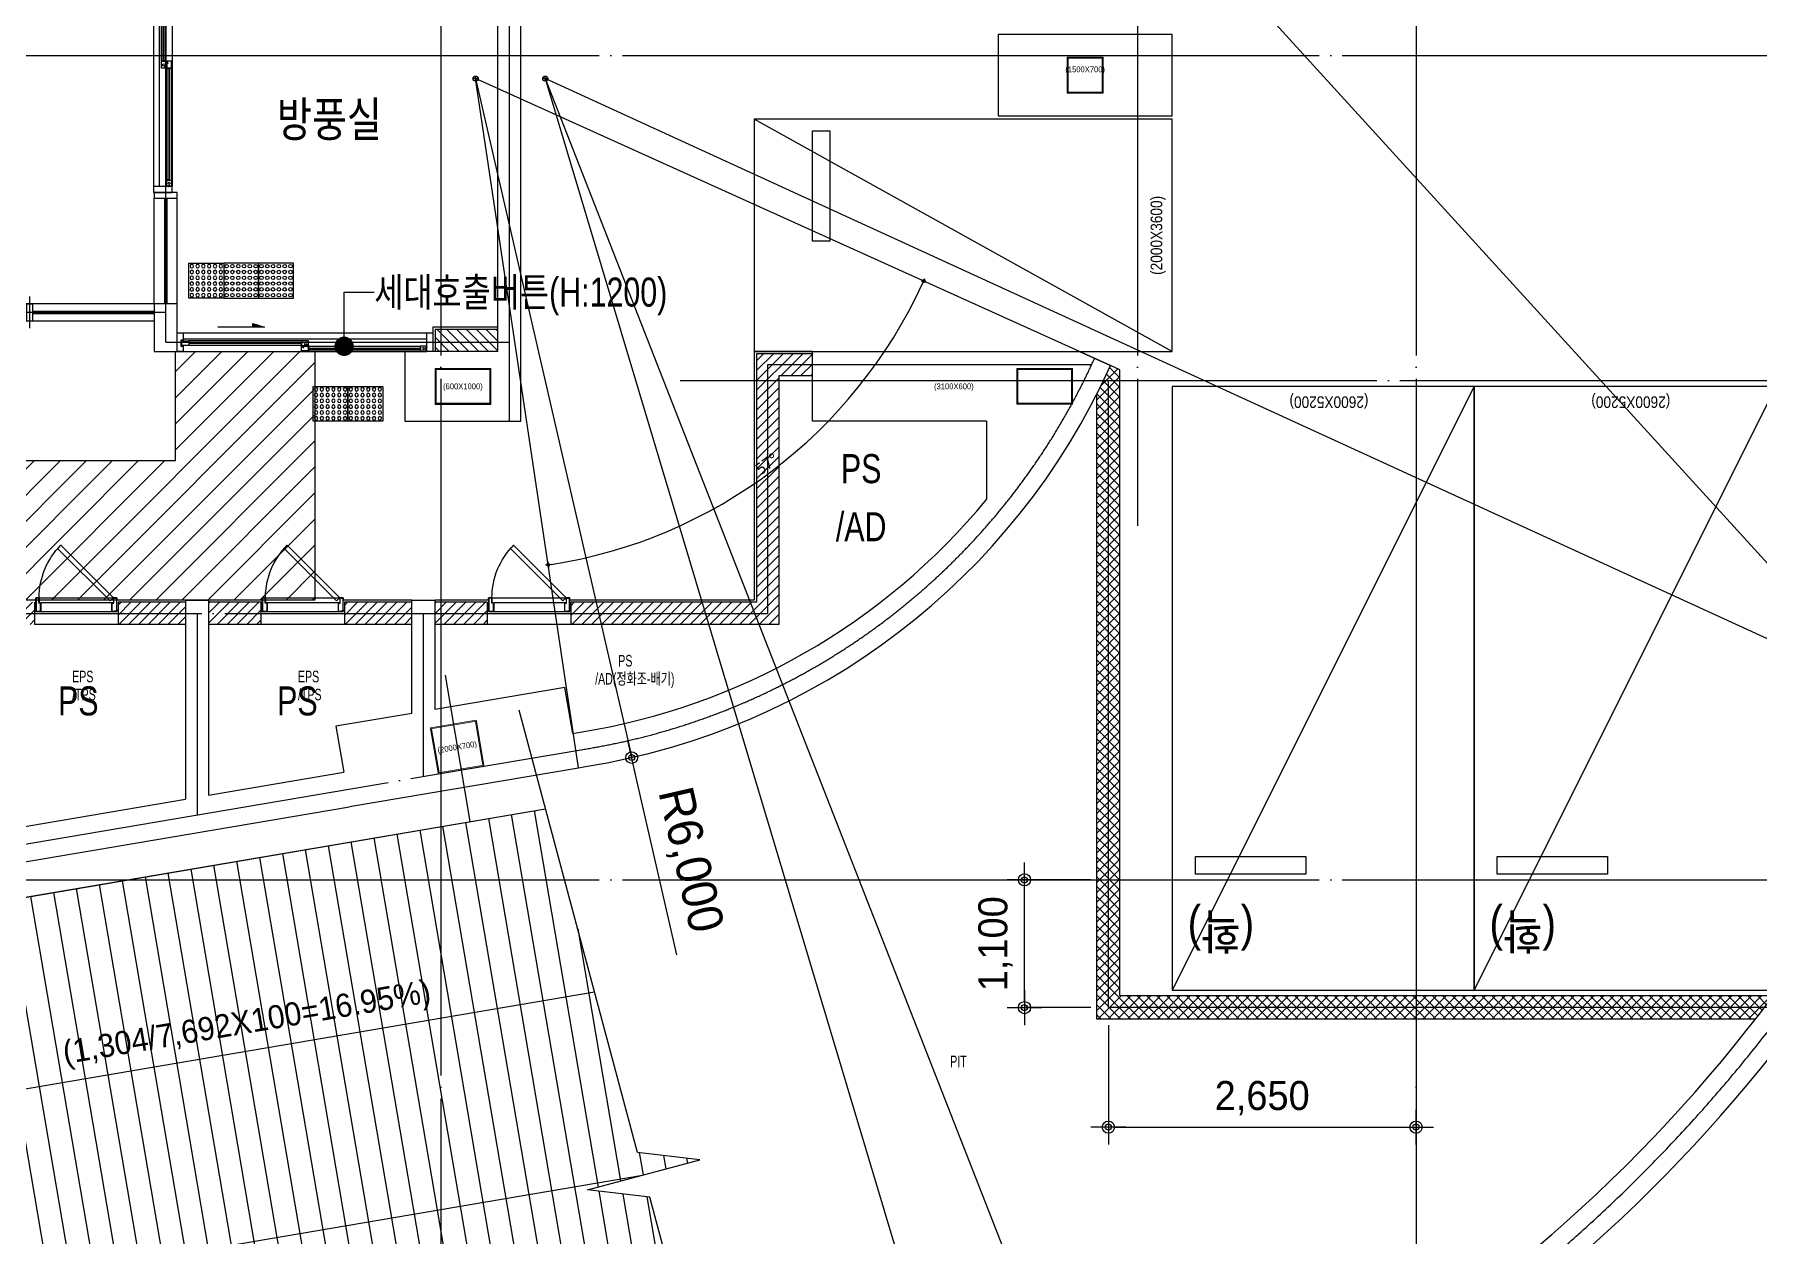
# Model space of a CAD drawing. Header units: millimetres. Extents: x 0 to 1390178, y 0 to 110113.
# Drawn here: x 124172 to 139022, y 21755 to 32097 of the extents above; entities that cross this region are included whole.
import ezdxf
from ezdxf.enums import TextEntityAlignment as Align
from ezdxf.xclip import XClip

# ---------------------------------------------------------------- set-up
doc = ezdxf.new("R2010")
doc.units = ezdxf.units.MM
doc.header["$LTSCALE"] = 100
doc.header["$XCLIPFRAME"] = 0
doc.linetypes.add('X - 평면도$0$CEN', pattern=[62, 60, -1, 0, -1])
doc.layers.get('DEFPOINTS').update_dxf_attribs({"color": 145})
for name, color, linetype in [('AA-XXXX-DIMS', 7, 'Continuous'), ('AA-XXXX-TEXT', 3, 'Continuous'), ('DIM', 7, 'Continuous'), ('SYM', 7, 'Continuous'), ('X - 평면도$0$! □-COL', 2, 'Continuous'), ('X - 평면도$0$A-CEN-1', 1, 'Continuous'), ('X - 평면도$0$A-FIN', 8, 'Continuous'), ('X - 평면도$0$A-SYM', 7, 'Continuous'), ('X - 평면도$0$A-WALB', 3, 'Continuous'), ('X - 평면도$0$AA-DWXM-GLAS', 5, 'Continuous'), ('X - 평면도$0$AA-DWXM-WIND', 4, 'Continuous'), ('X - 평면도$0$AA-EL-PCN4', 4, 'Continuous'), ('X - 평면도$0$AA-WAXM-BLOK', 3, 'Continuous'), ('X - 평면도$0$AA-WAXM-BROK', 3, 'Continuous'), ('X - 평면도$0$AA-WAXM-CONC', 2, 'Continuous'), ('X - 평면도$0$AA-XXXX-CNTL', 1, 'X - 평면도$0$CEN'), ('X - 평면도$0$AA-XXXX-PARK', 8, 'Continuous'), ('X - 평면도$0$AA-XXXX-PATT', 8, 'Continuous'), ('X - 평면도$0$AS-WAXM-CONC', 2, 'Continuous'), ('X - 평면도$0$CEN', 1, 'X - 평면도$0$CEN'), ('X - 평면도$0$DIM', 7, 'Continuous'), ('X - 평면도$0$TEXT', 3, 'Continuous'), ('X - 평면도$0$X-55$0$AA-DWXM-WIND', 4, 'Continuous'), ('X - 평면도$0$램프 패턴', 9, 'Continuous'), ('X - 평면도$0$연석', 4, 'Continuous'), ('X - 평면도$0$점형블럭', 8, 'Continuous')]:
    doc.layers.add(name, color=color, linetype=linetype)
doc.layers.add('X - 평면도$0$A-door', color=4, linetype='Continuous', lineweight=25)
doc.layers.add('X - 평면도$0$DEFPOINT', color=163, linetype='Continuous', plot=False)
doc.styles.add('HAUD01', font='Dotum.ttf')
doc.styles.add('X - 평면도$0$HAUD01', font='Dotum.ttf')
doc.styles.add('X - 평면도$0$STANDARD', font='Dotum.ttf')
doc.styles.add('X - 평면도$0$맑은 고딕', font='malgun.ttf')
doc.dimstyles.new('HAUD-100', dxfattribs={"dimscale": 100, "dimtxt": 3, "dimasz": 1, "dimexe": 0, "dimexo": 3, "dimgap": 1, "dimtad": 1, "dimdec": 0, "dimdsep": 46, "dimlunit": 6, "dimtxsty": 'HAUD01', "dimblk": 'DIMDOT', "dimcen": 2.5, "dimdle": 1.5, "dimclrd": 7, "dimclre": 7, "dimclrt": 3, "dimadec": 0, "dimazin": 0, "dimtfac": 1, "dimtdec": 0, "dimtix": 1, "dimtmove": 2, "dimatfit": 3, "dimfxl": 1, "dimtvp": 1, "dimtolj": 1, "dimtzin": 0, "dimarcsym": 0})
doc.dimstyles.new('HAUD-80', dxfattribs={"dimscale": 100, "dimtxt": 2.5, "dimasz": 0.5, "dimexe": 0, "dimexo": 1.5, "dimgap": 1, "dimtad": 1, "dimdec": 0, "dimdsep": 46, "dimlunit": 6, "dimtxsty": 'HAUD01', "dimblk": 'Z_DOT', "dimcen": 2.5, "dimdle": 1.5, "dimclrd": 7, "dimclre": 7, "dimclrt": 4, "dimadec": 0, "dimazin": 0, "dimtfac": 1, "dimtdec": 0, "dimtix": 1, "dimtmove": 2, "dimatfit": 3, "dimfxl": 1, "dimtvp": 1, "dimtolj": 1, "dimtzin": 0, "dimarcsym": 0})
doc.dimstyles.new('X - 평면도$0$D-50', dxfattribs={"dimscale": 50, "dimtxt": 2, "dimasz": 0.5, "dimexe": 0, "dimexo": 1, "dimgap": 0.5, "dimtad": 1, "dimdec": 0, "dimzin": 0, "dimdsep": 46, "dimlunit": 6, "dimtxsty": 'X - 평면도$0$맑은 고딕', "dimblk": 'X - 평면도$0$Z_DOT', "dimcen": 0, "dimdle": 1.5, "dimclrd": 145, "dimclre": 145, "dimclrt": 145, "dimadec": 0, "dimazin": 0, "dimtfac": 1, "dimtdec": 0, "dimtix": 1, "dimtmove": 2, "dimatfit": 3, "dimldrblk": 'X - 평면도$0$_NONE', "dimfxl": 1, "dimtolj": 1, "dimtzin": 0, "dimlwd": -1, "dimarcsym": 0})
pattern_1 = [(45, (-334639.225, -33202.216), (-42.426407, 42.426407), [])]

# ---------------------------------------------------------------- blocks, each defined once
blk = doc.blocks.new('DIMDOT')
at = {"layer": 'AA-XXXX-DIMS'}
for p, q in [((0, -1.5), (0, 1.5)), ((-1.5, 0), (1.5, 0))]:
    blk.add_line(p, q, dxfattribs=at)
for radius in [0.5, 0.25]:
    blk.add_circle((0, 0), radius, dxfattribs=at)
blk = doc.blocks.new('*D26')
at = {"color": 7, "lineweight": -2, "transparency": 16777216}
for p, q in [((127972, 31717), (129316, 25870)), ((129706, 24172), (129338, 25772))]:
    blk.add_line(p, q, dxfattribs=at)
at = {"layer": 'DEFPOINTS', "color": 0, "transparency": 16777216}
for p in [(127972, 31717), (129316, 25870)]:
    blk.add_point(p, dxfattribs=at)
at = {"color": 7, "lineweight": -2, "transparency": 16777216, "xscale": 100, "yscale": 100, "zscale": 100, "rotation": 102.9401187747303}
blk.add_blockref('DIMDOT', (129316, 25870), dxfattribs=at)
at = {"color": 3, "transparency": 16777216, "insert": (129805, 24986), "char_height": 300, "attachment_point": 5, "rotation": 282.9401, "style": 'HAUD01'}
blk.add_mtext('\\A1;R6,000', dxfattribs=at)
blk = doc.blocks.new('*D27')
at = {"color": 7, "lineweight": -2, "transparency": 16777216}
for p, q in [((128572, 31717), (133386, 19426)), ((134110, 17578), (133422, 19333))]:
    blk.add_line(p, q, dxfattribs=at)
at = {"layer": 'DEFPOINTS', "color": 0, "transparency": 16777216}
for p in [(128572, 31717), (133386, 19426)]:
    blk.add_point(p, dxfattribs=at)
at = {"color": 7, "lineweight": -2, "transparency": 16777216, "xscale": 100, "yscale": 100, "zscale": 100, "rotation": 111.3873247075526}
blk.add_blockref('DIMDOT', (133386, 19426), dxfattribs=at)
at = {"color": 3, "transparency": 16777216, "insert": (134044, 18511), "char_height": 300, "attachment_point": 5, "rotation": 291.3873, "style": 'HAUD01'}
blk.add_mtext('\\A1;R13,200', dxfattribs=at)
blk = doc.blocks.new('X - 평면도$0$A$C149C4BE0')
at = {"layer": 'X - 평면도$0$램프 패턴'}
for p, q in [((14183, 8026), (15809, 1733)), ((14325, 8067), (16099, 1813)), ((14466, 8111), (16387, 1901)), ((14606, 8159), (16672, 1996)), ((13605, 7896), (14695, 1488)), ((13751, 7923), (14930, 1531)), ((13896, 7954), (15225, 1591)), ((14040, 7989), (15518, 1658)), ((12620, 7729), (13709, 1320)), ((12817, 7762), (13906, 1354)), ((13014, 7796), (14103, 1387)), ((13211, 7829), (14300, 1421)), ((13408, 7863), (14497, 1455)), ((11831, 7594), (12920, 1186)), ((12028, 7628), (13117, 1220)), ((12225, 7662), (13314, 1253)), ((12422, 7695), (13512, 1287)), ((10845, 7427), (11934, 1019)), ((11042, 7460), (12131, 1052)), ((11239, 7494), (12329, 1086)), ((11436, 7527), (12526, 1119)), ((11634, 7561), (12723, 1153)), ((10056, 7293), (11145, 885)), ((10253, 7326), (11343, 918)), ((10451, 7360), (11540, 952)), ((10648, 7393), (11737, 985)), ((9268, 7159), (10357, 751)), ((9465, 7192), (10554, 784)), ((9662, 7226), (10751, 818)), ((9859, 7259), (10948, 851)), ((8282, 6991), (9371, 583)), ((8479, 7025), (9568, 617)), ((8676, 7058), (9765, 650)), ((8873, 7092), (9962, 684)), ((9070, 7125), (10160, 717))]:
    blk.add_line(p, q, dxfattribs=at)
blk = doc.blocks.new('X - 평면도$0$A$C1B7F7459')
at = {"layer": 'X - 평면도$0$DEFPOINT'}
blk.add_line((5916, 6589), (13507, 7879), dxfattribs=at)
blk.add_arc((12510, 14100), 12800, 279.2643, 335.6807, dxfattribs=at)
blk.add_blockref('X - 평면도$0$A$C149C4BE0', (0, 0))
blk = doc.blocks.new('X - 평면도$0$A$C6BC81B62')
at = {"layer": 'X - 평면도$0$AA-XXXX-PARK'}
blk.add_line((0, 2600), (5200, 0), dxfattribs=at)
for points in [[(0, 2600), (0, 0), (5200, 0), (5200, 2600)], [(4200, 200), (4050, 200), (4050, 1150), (4200, 1150)]]:
    blk.add_lwpolyline(points, close=True, dxfattribs=at)
at = {"layer": 'X - 평면도$0$DEFPOINT', "style": 'X - 평면도$0$HAUD01', "width": 0.9}
blk.add_text('(2600X5200)', height=100, rotation=270, dxfattribs=at).set_placement((136, 1350), align=Align.MIDDLE_CENTER)
at = {"layer": 'X - 평면도$0$TEXT', "style": 'X - 평면도$0$HAUD01', "width": 0.9}
blk.add_text('(확)', height=300, rotation=270, dxfattribs=at).set_placement((4694, 419), align=Align.MIDDLE_CENTER)
blk = doc.blocks.new('X - 평면도$0$A$C74ea2da9')
at = {"layer": 'X - 평면도$0$AA-XXXX-PARK', "ltscale": 5}
blk.add_line((-2000, 0), (0, 3600), dxfattribs=at)
for points in [[(-2000, 0), (0, 0), (0, 3600), (-2000, 3600)], [(-100, 3100), (-100, 2950), (-1050, 2950), (-1050, 3100)]]:
    blk.add_lwpolyline(points, close=True, dxfattribs=at)
at = {"layer": 'X - 평면도$0$DEFPOINT', "style": 'X - 평면도$0$HAUD01', "width": 0.9}
blk.add_text('(2000X3600)', height=100, dxfattribs=at).set_placement((-1000, 136), align=Align.MIDDLE_CENTER)
blk = doc.blocks.new('X - 평면도$0$A$C3F661512')
at = {"layer": 'X - 평면도$0$DEFPOINT'}
for p, q in [((44, 22), (0, 22)), ((22, 0), (22, 44))]:
    blk.add_line(p, q, dxfattribs=at)
blk.add_circle((22, 22), 22, dxfattribs=at)
blk = doc.blocks.new('X - 평면도$0$Z_DOT')
at = {"layer": 'X - 평면도$0$DIM', "color": 0}
for p, q in [((-1, 0), (1, 0)), ((0, -1), (0, 1))]:
    blk.add_line(p, q, dxfattribs=at)
for radius in [0.5, 0.25]:
    blk.add_circle((0, 0), radius, dxfattribs=at)
blk = doc.blocks.new('*D1026')
at = {"layer": 'DEFPOINTS', "color": 0, "transparency": 16777216}
for p in [(189222, 46473), (189222, 46473), (194690, 44004), (191181, 42720), (190108, 40539)]:
    blk.add_point(p, dxfattribs=at)
at = {"layer": 'X - 평면도$0$DIM', "color": 145, "transparency": 16777216}
blk.add_arc((189222, 46473), 4234, 278.8273, 335.3573, dxfattribs=at)
at = {"layer": 'X - 평면도$0$DIM', "color": 145, "transparency": 16777216, "xscale": 25, "yscale": 25, "zscale": 25}
for p, rotation in [((193081, 44730), 65.52649500008806), ((189847, 42286), 188.6580993512888)]:
    blk.add_blockref('X - 평면도$0$Z_DOT', p, dxfattribs=dict(at, rotation=rotation))
at = {"layer": 'X - 평면도$0$DIM', "color": 145, "transparency": 16777216, "insert": (191730, 43156), "char_height": 100, "attachment_point": 5, "rotation": 37.0923, "style": 'X - 평면도$0$맑은 고딕'}
blk.add_mtext('\\A1;57°', dxfattribs=at)
blk = doc.blocks.new('X - 평면도$0$_NONE')
at = {"color": 0, "linetype": 'ByBlock'}
blk.add_circle((0, 0), 0.25, dxfattribs=at)
blk = doc.blocks.new('X - 평면도$0$ㅁ-310X310X9X9')
at = {"layer": 'X - 평면도$0$! □-COL', "lineweight": 9, "elevation": 0, "flags": 128}
for points in [[(295854, -66584), (296164, -66584), (296164, -66575), (295854, -66575)], [(295854, -66876), (295863, -66876), (295863, -66584), (295854, -66584)], [(296164, -66876), (296155, -66876), (296155, -66584), (296164, -66584)], [(295854, -66876), (296164, -66876), (296164, -66885), (295854, -66885)]]:
    blk.add_lwpolyline(points, close=True, dxfattribs=at)
blk = doc.blocks.new('X - 평면도$0$ㅁ-480X310X9X9')
at = {"layer": 'X - 평면도$0$! □-COL', "lineweight": 9, "elevation": 0, "flags": 128}
for points in [[(295854, -66584), (296164, -66584), (296164, -66575), (295854, -66575)], [(295854, -67046), (295863, -67046), (295863, -66584), (295854, -66584)], [(296164, -67046), (296155, -67046), (296155, -66584), (296164, -66584)], [(295854, -67046), (296164, -67046), (296164, -67055), (295854, -67055)]]:
    blk.add_lwpolyline(points, close=True, dxfattribs=at)
blk = doc.blocks.new('X - 평면도$0$ㅁ-400X400X9X9')
at = {"layer": 'X - 평면도$0$! □-COL', "lineweight": 9, "flags": 128}
for points in [[(143814, 359875), (144214, 359875), (144214, 359884), (143814, 359884)], [(143814, 359493), (143823, 359493), (143823, 359875), (143814, 359875)], [(144214, 359493), (144205, 359493), (144205, 359875), (144214, 359875)], [(143814, 359493), (144214, 359493), (144214, 359484), (143814, 359484)]]:
    blk.add_lwpolyline(points, close=True, dxfattribs=at)
blk = doc.blocks.new('X - 평면도$0$A$C69CA1AF6')
blk.add_blockref('X - 평면도$0$ㅁ-310X310X9X9', (-310176, 80031, 0))
for name, p, rotation in [('X - 평면도$0$ㅁ-480X310X9X9', (-86342, -285388, 0), 90), ('X - 평면도$0$ㅁ-480X310X9X9', (-81332, -285388, 0), 90), ('X - 평면도$0$ㅁ-400X400X9X9', (-101704, -371124), 9.582629357068267)]:
    blk.add_blockref(name, p, dxfattribs=dict(rotation=rotation))
blk = doc.blocks.new('X - 평면도$0$A$C4D1409A3')
at = {"layer": 'X - 평면도$0$점형블럭', "color": 9}
blk.add_lwpolyline([(0, 0), (300, 0), (300, 300), (0, 300)], close=True, dxfattribs=at)
at = {"layer": 'X - 평면도$0$점형블럭', "color": 252}
for centre in [(25, 275), (25, 225), (25, 175), (75, 275), (75, 225), (75, 175), (125, 275), (125, 225), (125, 175), (175, 275), (175, 225), (175, 175), (225, 275), (225, 225), (225, 175), (275, 275), (275, 225), (275, 175), (25, 125), (25, 75), (25, 25), (75, 125), (75, 75), (75, 25), (125, 125), (125, 75), (125, 25), (175, 125), (175, 75), (175, 25), (225, 125), (225, 75), (225, 25), (275, 125), (275, 75), (275, 25)]:
    blk.add_circle(centre, 15, dxfattribs=at)
blk = doc.blocks.new('X - 평면도$0$A$C1a516bcb')
blk.add_hatch(color=256).paths.add_polyline_path([(-210, -750), (-210, -650), (-240, -650)])
at = {"ltscale": 2}
for p, q in [((-210, -750), (-210, -350)), ((-210, -650), (-240, -650)), ((-240, -650), (-210, -750)), ((-210, -750), (-210, -650))]:
    blk.add_line(p, q, dxfattribs=at)
at = {"layer": 'X - 평면도$0$AA-DWXM-GLAS', "color": 5}
for p, q in [((-76, -1070), (-76, -100)), ((-68, -1070), (-68, -100)), ((-29, -1130), (-29, -2095)), ((-21, -1130), (-21, -2095))]:
    blk.add_line(p, q, dxfattribs=at)
at = {"layer": 'X - 평면도$0$AA-DWXM-WIND', "color": 8}
for p, q in [((-160, -50), (-160, -2150)), ((-110, -50), (-110, -2150)), ((-92, -1070), (-92, -99)), ((-52, -1070), (-52, -99)), ((0, -50), (0, -2150)), ((-91, -1070), (-92, -1070)), ((-63, -1116), (-64, -1118)), ((-63, -1119), (-64, -1118)), ((-62, -1116), (-63, -1116)), ((-62, -1119), (-63, -1119)), ((-62, -1116), (-62, -1116)), ((-50, -1116), (-62, -1116)), ((-62, -1120), (-62, -1119)), ((-50, -1120), (-62, -1120)), ((-53, -1070), (-52, -1070)), ((-53, -1116), (-50, -1113)), ((-53, -1120), (-53, -1128)), ((-53, -1120), (-50, -1122)), ((-52, -1106), (-50, -1106)), ((-52, -1129), (-52, -1132)), ((-40, -1132), (-52, -1132)), ((-36, -1086), (-50, -1086)), ((-50, -1106), (-50, -1130)), ((-50, -1113), (-50, -1113)), ((-50, -1122), (-50, -1122)), ((-44, -1130), (-50, -1130)), ((-49, -1114), (-49, -1121)), ((-35, -1081), (-45, -1081)), ((-35, -1090), (-45, -1090)), ((-45, -1130), (-45, -2096)), ((-42, -1130), (-45, -1130)), ((-6, -1130), (-44, -1130)), ((-42, -1123), (-40, -1123)), ((-42, -1123), (-42, -1130)), ((-40, -1123), (-40, -1132)), ((-36, -1083), (-36, -1089)), ((-35, -1081), (-35, -1090)), ((-6, -1130), (-5, -1130)), ((-5, -1130), (-5, -2096)), ((-29, -2145), (-29, -2137)), ((-22, -2136), (-28, -2136)), ((-21, -2145), (-21, -2137)), ((-6, -2095), (-5, -2095))]:
    blk.add_line(p, q, dxfattribs=at)
at = {"layer": 'X - 평면도$0$AA-DWXM-WIND'}
for points in [[(-97, -50), (-97, -30), (-47, -30), (-47, -50), (0, -50), (0, 0), (-160, 0), (-160, -50)], [(0, -2150), (0, -2150), (0, -2150), (0, -2150), (-160, -2150), (-160, -2200), (0, -2200), (0, -2150)]]:
    blk.add_lwpolyline(points, close=True, dxfattribs=at)
for points in [[(-53, -100, 0.414214), (-52, -99), (-52, -41, 0.414214), (-53, -40), (-91, -40, 0.414221), (-92, -41), (-92, -99, 0.414214), (-91, -100), (-89, -100), (-53, -100)], [(-52, -1120), (-52, -1129, -0.414214), (-53, -1130), (-91, -1130, -0.414214), (-92, -1129), (-92, -1071, -0.414214), (-91, -1070), (-53, -1070, -0.414214), (-52, -1071), (-52, -1120)], [(-5, -1071), (-5, -1129), (-5, -1071, 0.414214), (-6, -1070), (-44, -1070, 0.414214), (-45, -1071), (-45, -1129, 0.414214), (-44, -1130), (-6, -1130, 0.414214), (-5, -1129)], [(-29, -2145), (-44, -2145, -0.414214), (-45, -2144), (-45, -2096, -0.414214), (-44, -2095), (-6, -2095, -0.414214), (-5, -2096), (-5, -2144, -0.414214), (-6, -2145), (-21, -2145)]]:
    blk.add_lwpolyline(points, format="xyb", dxfattribs=at)
at = {"layer": 'X - 평면도$0$AA-DWXM-WIND', "color": 8}
for centre, radius in [((-71, -1102), 10.4), ((-25, -2120), 8), ((-25, -2120), 8)]:
    blk.add_circle(centre, radius, dxfattribs=at)
for centre, radius, start, end in [((-87, -109), 10.7, 5.2871, 61.4797), ((-57, -109), 10.7, 118.5203, 174.7129), ((-87, -1061), 10.7, 298.5203, 354.7129), ((-57, -1061), 10.7, 185.2871, 241.4797), ((-54, -1128), 0.5, 270, 0), ((-50, -1114), 0.5, 0, 90), ((-50, -1121), 0.5, 270, 0), ((-40, -1072), 11.8, 221.928, 290.6255), ((-40, -1062), 23.1, 246.9357, 280.1388), ((-40, -1109), 23.1, 79.8612, 113.0643), ((-40, -1099), 11.8, 69.3745, 138.072), ((-40, -1139), 10.7, 5.2871, 61.4797), ((-10, -1139), 10.7, 118.5203, 174.7129), ((-40, -2086), 10.7, 298.5203, 354.7129), ((-34, -2144), 5.68, 279.4602, 353.9194), ((-37, -2123), 27, 277.8428, 306.3574), ((-28, -2137), 0.5, 90, 180), ((-22, -2137), 0.5, 0, 90), ((-10, -2086), 10.7, 185.2871, 241.4797)]:
    blk.add_arc(centre, radius, start, end, dxfattribs=at)
at = {"layer": 'X - 평면도$0$점형블럭'}
for p, rotation in [((-460, -400), 90), ((600, -1170), 180), ((600, -1470), 180)]:
    blk.add_blockref('X - 평면도$0$A$C4D1409A3', p, dxfattribs=dict(at, rotation=rotation))
at = {"layer": 'X - 평면도$0$점형블럭', "xscale": -1.000000000000001, "rotation": 90}
for p in [(-460, -400), (-460, -700)]:
    blk.add_blockref('X - 평면도$0$A$C4D1409A3', p, dxfattribs=at)
blk = doc.blocks.new('X - 평면도$0$A$Cf7dc03d4')
blk.add_hatch(color=256).paths.add_polyline_path([(-65603, -42157), (-65603, -42057), (-65633, -42057)])
at = {"layer": 'X - 평면도$0$AA-XXXX-PATT'}
h = blk.add_hatch(dxfattribs=at)
h.set_pattern_fill('_USER', color=256, scale=60, angle=135, style=0, pattern_type=0)
h.set_pattern_definition([(135, (-1565395.24, 683908.24), (-42.4264069, -42.4264069), [])])
h.paths.add_polyline_path([(-63128, -44787), (-63128, -44977), (-62589, -44977), (-62589, -44787)])
at = {"ltscale": 2}
for p, q in [((-65603, -42157), (-65603, -41757)), ((-65603, -42057), (-65633, -42057)), ((-65633, -42057), (-65603, -42157)), ((-65603, -42157), (-65603, -42057))]:
    blk.add_line(p, q, dxfattribs=at)
at = {"layer": 'X - 평면도$0$A-FIN'}
for p, q in [((-62589, -44767), (-63148, -44767)), ((-63148, -44767), (-63148, -44817))]:
    blk.add_line(p, q, dxfattribs=at)
at = {"layer": 'X - 평면도$0$A-WALB'}
for p, q in [((-62589, -44787), (-63128, -44787)), ((-63128, -44787), (-63128, -44977))]:
    blk.add_line(p, q, dxfattribs=at)
at = {"layer": 'X - 평면도$0$AA-DWXM-GLAS', "color": 5}
for p, q in [((-65469, -42477), (-65469, -41507)), ((-65461, -42477), (-65461, -41507)), ((-65422, -42537), (-65422, -43502)), ((-65414, -42537), (-65414, -43502))]:
    blk.add_line(p, q, dxfattribs=at)
at = {"layer": 'X - 평면도$0$AA-DWXM-WIND', "color": 8}
for p, q in [((-65553, -41457), (-65553, -43557)), ((-65503, -41457), (-65503, -43557)), ((-65485, -42477), (-65485, -41506)), ((-65445, -42477), (-65445, -41506)), ((-65393, -41457), (-65393, -43557)), ((-65484, -42477), (-65485, -42477)), ((-65456, -42523), (-65457, -42524)), ((-65456, -42526), (-65457, -42524)), ((-65455, -42523), (-65456, -42523)), ((-65455, -42526), (-65456, -42526)), ((-65455, -42522), (-65455, -42523)), ((-65443, -42522), (-65455, -42522)), ((-65455, -42526), (-65455, -42526)), ((-65443, -42526), (-65455, -42526)), ((-65446, -42477), (-65445, -42477)), ((-65446, -42522), (-65443, -42520)), ((-65446, -42526), (-65446, -42535)), ((-65446, -42526), (-65443, -42529)), ((-65445, -42513), (-65443, -42513)), ((-65445, -42536), (-65445, -42539)), ((-65433, -42539), (-65445, -42539)), ((-65429, -42493), (-65443, -42493)), ((-65443, -42513), (-65443, -42537)), ((-65443, -42520), (-65443, -42520)), ((-65443, -42529), (-65443, -42529)), ((-65437, -42537), (-65443, -42537)), ((-65442, -42521), (-65442, -42528)), ((-65428, -42488), (-65438, -42488)), ((-65428, -42497), (-65438, -42497)), ((-65438, -42537), (-65438, -43503)), ((-65435, -42537), (-65438, -42537)), ((-65399, -42537), (-65437, -42537)), ((-65435, -42530), (-65433, -42530)), ((-65435, -42530), (-65435, -42537)), ((-65433, -42530), (-65433, -42539)), ((-65429, -42490), (-65429, -42496)), ((-65428, -42488), (-65428, -42497)), ((-65399, -42537), (-65398, -42537)), ((-65398, -42537), (-65398, -43503)), ((-65399, -43502), (-65398, -43502)), ((-65548, -44567), (-65548, -43657)), ((-65422, -43552), (-65422, -43544)), ((-65415, -43543), (-65421, -43543)), ((-65414, -43552), (-65414, -43544)), ((-65348, -44567), (-65348, -43657)), ((-65548, -44567), (-70853, -44567)), ((-65548, -44717), (-70853, -44717))]:
    blk.add_line(p, q, dxfattribs=at)
at = {"layer": 'X - 평면도$0$AA-DWXM-WIND'}
for p, q in [((-65458, -43657), (-65458, -44567)), ((-65438, -43657), (-65438, -44567)), ((-69857, -44632), (-70853, -44632)), ((-69857, -44652), (-70853, -44652)), ((-68786, -44632), (-69807, -44632)), ((-68786, -44652), (-69807, -44652)), ((-67715, -44632), (-68736, -44632)), ((-67715, -44652), (-68736, -44652)), ((-66644, -44632), (-67665, -44632)), ((-66644, -44652), (-67665, -44652)), ((-65548, -44632), (-66594, -44632)), ((-65548, -44652), (-66594, -44652))]:
    blk.add_line(p, q, dxfattribs=at)
for points in [[(-65573, -41317), (-65573, -41407), (-65373, -41407), (-65373, -41317)], [(-65490, -41457), (-65490, -41437), (-65440, -41437), (-65440, -41457), (-65393, -41457), (-65393, -41407), (-65553, -41407), (-65553, -41457)], [(-65393, -43557), (-65393, -43557), (-65393, -43557), (-65393, -43557), (-65553, -43557), (-65553, -43607), (-65393, -43607), (-65393, -43557)], [(-65548, -43607), (-65548, -43657), (-65348, -43657), (-65348, -43607)], [(-70903, -44567), (-70853, -44567), (-70853, -44717), (-70903, -44717)], [(-69857, -44567), (-69807, -44567), (-69807, -44717), (-69857, -44717)], [(-68786, -44567), (-68736, -44567), (-68736, -44717), (-68786, -44717)], [(-67715, -44567), (-67665, -44567), (-67665, -44717), (-67715, -44717)], [(-66644, -44567), (-66594, -44567), (-66594, -44717), (-66644, -44717)], [(-65548, -44567), (-65548, -44977), (-65348, -44977), (-65348, -44567)]]:
    blk.add_lwpolyline(points, close=True, dxfattribs=at)
for points in [[(-65446, -41507, 0.414214), (-65445, -41506), (-65445, -41448, 0.414214), (-65446, -41447), (-65484, -41447, 0.414221), (-65485, -41448), (-65485, -41506, 0.414214), (-65484, -41507), (-65482, -41507), (-65446, -41507)], [(-65445, -42527), (-65445, -42536, -0.414214), (-65446, -42537), (-65484, -42537, -0.414214), (-65485, -42536), (-65485, -42478, -0.414214), (-65484, -42477), (-65446, -42477, -0.414214), (-65445, -42478), (-65445, -42527)], [(-65398, -42478), (-65398, -42536), (-65398, -42478, 0.414214), (-65399, -42477), (-65437, -42477, 0.414214), (-65438, -42478), (-65438, -42536, 0.414214), (-65437, -42537), (-65399, -42537, 0.414214), (-65398, -42536)], [(-65422, -43552), (-65437, -43552, -0.414214), (-65438, -43551), (-65438, -43503, -0.414214), (-65437, -43502), (-65399, -43502, -0.414214), (-65398, -43503), (-65398, -43551, -0.414214), (-65399, -43552), (-65414, -43552)]]:
    blk.add_lwpolyline(points, format="xyb", dxfattribs=at)
at = {"layer": 'X - 평면도$0$AA-DWXM-WIND', "color": 8}
for centre, radius in [((-65464, -42509), 10.4), ((-65418, -43527), 8), ((-65418, -43527), 8)]:
    blk.add_circle(centre, radius, dxfattribs=at)
for centre, radius, start, end in [((-65480, -41516), 10.7, 5.2871, 61.4797), ((-65450, -41516), 10.7, 118.5203, 174.7129), ((-65480, -42468), 10.7, 298.5203, 354.7129), ((-65450, -42468), 10.7, 185.2871, 241.4797), ((-65447, -42535), 0.5, 270, 0), ((-65443, -42521), 0.5, 0, 90), ((-65443, -42528), 0.5, 270, 0), ((-65433, -42479), 11.8, 221.928, 290.6255), ((-65433, -42469), 23.1, 246.9357, 280.1388), ((-65433, -42516), 23.1, 79.8612, 113.0643), ((-65433, -42506), 11.8, 69.3745, 138.072), ((-65433, -42546), 10.7, 5.2871, 61.4797), ((-65403, -42546), 10.7, 118.5203, 174.7129), ((-65433, -43493), 10.7, 298.5203, 354.7129), ((-65403, -43493), 10.7, 185.2871, 241.4797), ((-65427, -43551), 5.68, 279.4602, 353.9194), ((-65430, -43530), 27, 277.8428, 306.3574), ((-65421, -43544), 0.5, 90, 180), ((-65415, -43544), 0.5, 0, 90)]:
    blk.add_arc(centre, radius, start, end, dxfattribs=at)
at = {"layer": 'X - 평면도$0$AA-XXXX-CNTL'}
for p, q in [((-65448, -44897), (-65448, -41157)), ((-71063, -44567), (-71063, -44642)), ((-65448, -44642), (-71063, -44642)), ((-65448, -44897), (-62489, -44897))]:
    blk.add_line(p, q, dxfattribs=at)
at = {"layer": 'X - 평면도$0$DEFPOINT'}
for p, q in [((-70878, -44776), (-70878, -44504)), ((-69832, -44776), (-69832, -44504)), ((-68761, -44776), (-68761, -44504)), ((-67690, -44776), (-67690, -44504)), ((-66619, -44776), (-66619, -44504))]:
    blk.add_line(p, q, dxfattribs=at)
at = {"ltscale": 2, "xscale": -1.000000000000002, "rotation": 90}
blk.add_blockref('X - 평면도$0$A$C1a516bcb', (-65348, -44977), dxfattribs=at)
blk = doc.blocks.new('X - 평면도$0$A$Cd336d2af')
at = {"layer": 'X - 평면도$0$AA-XXXX-PARK', "transparency": 33554687}
h = blk.add_hatch(dxfattribs=at)
h.set_pattern_fill('ANSI31', color=256, scale=50)
h.set_pattern_definition([(45, (-438451.98, -44323.11), (-112.2532, 112.2532), [])])
h.paths.add_polyline_path([(185, 0), (1385, 0), (1385, -2140), (-5840, -2140), (-5840, -940), (185, -940)])
at = {"layer": 'X - 평면도$0$AA-XXXX-PARK'}
blk.add_lwpolyline([(185, 0), (1385, 0), (1385, -2140), (-5840, -2140), (-5840, -940), (185, -940)], close=True, dxfattribs=at)
blk = doc.blocks.new('*U1013')
at = {"layer": 'X - 평면도$0$A-door', "color": 8}
for p, q in [((670, 0), (30, 0)), ((45, -45), (655, -45)), ((655, -120), (45, -120))]:
    blk.add_line(p, q, dxfattribs=at)
at = {"layer": 'X - 평면도$0$A-door'}
for points in [[(483, 453), (30, 0), (58, -28), (511, 424)], [(2, -15), (2, -15), (2, -15), (0, -15), (0, 0), (30, 0), (30, -45), (45, -45), (45, -120), (0, -120), (0, -105), (2, -105), (2, -105), (2, -105), (2, -118), (43, -118), (43, -47), (28, -47), (28, -2), (2, -2)], [(698, -15), (698, -15), (698, -15), (700, -15), (700, 0), (670, 0), (670, -45), (655, -45), (655, -120), (700, -120), (700, -105), (698, -105), (698, -105), (698, -105), (698, -118), (657, -118), (657, -47), (672, -47), (672, -2), (698, -2)]]:
    blk.add_lwpolyline(points, close=True, dxfattribs=at)
at = {"layer": 'X - 평면도$0$A-door', "color": 8}
for points in [[(20, -118), (2, -118), (2, -2), (20, -2), (20, -3), (3, -3), (3, -117), (20, -117)], [(680, -118), (698, -118), (698, -2), (680, -2), (680, -3), (697, -3), (697, -117), (680, -117)]]:
    blk.add_lwpolyline(points, close=True, dxfattribs=at)
blk.add_arc((30, 0), 640, 0, 45, dxfattribs=at)
blk = doc.blocks.new('X - 평면도$0$A$Cd520b64d')
at = {"layer": 'X - 평면도$0$AA-XXXX-PATT'}
h = blk.add_hatch(dxfattribs=at)
h.set_pattern_fill('_USER', color=256, scale=60, angle=45, style=0, pattern_type=0)
h.set_pattern_definition(pattern_1)
h.paths.add_polyline_path([(-16517, 10901), (-16997, 10901), (-16997, 8761), (-18597, 8761), (-18597, 8571), (-16807, 8571), (-16807, 10711), (-16517, 10711)])
h = blk.add_hatch(dxfattribs=at)
h.set_pattern_fill('_USER', color=256, scale=60, angle=45, style=0, pattern_type=0)
h.set_pattern_definition(pattern_1)
h.paths.add_polyline_path([(-23217, 8571), (-23217, 8761), (-23667, 8761), (-23667, 8571)])
h.paths.add_polyline_path([(-22497, 8761), (-22497, 8571), (-21917, 8571), (-21917, 8761)])
h.paths.add_polyline_path([(-21267, 8571), (-21267, 8761), (-21717, 8761), (-21717, 8571)])
h.paths.add_polyline_path([(-19967, 8571), (-19967, 8761), (-20547, 8761), (-20547, 8571)])
h.paths.add_polyline_path([(-19317, 8761), (-19767, 8761), (-19767, 8571), (-19317, 8571)])
h.paths.add_polyline_path([(-25677, 8761), (-25677, 8571), (-23867, 8571), (-23867, 8761)])
h.paths.add_polyline_path([(-25877, 8571), (-25877, 8761), (-27677, 8761), (-27677, 8571)])
at = {"layer": 'DEFPOINTS'}
blk.add_line((0, 0), (-19177, 21041), dxfattribs=at)
at = {"layer": 'X - 평면도$0$A-FIN'}
for p, q in [((-17017, 10921), (-17017, 8781)), ((-16517, 10921), (-17017, 10921)), ((-23206, 8781), (-23667, 8781)), ((-21917, 8781), (-22509, 8781)), ((-21256, 8781), (-21717, 8781)), ((-19967, 8781), (-20559, 8781)), ((-19306, 8781), (-19767, 8781)), ((-17017, 8781), (-18609, 8781))]:
    blk.add_line(p, q, dxfattribs=at)
at = {"layer": 'X - 평면도$0$AA-WAXM-BLOK'}
for p, q in [((-16997, 10901), (-16997, 8761)), ((-16517, 10901), (-16997, 10901)), ((-16807, 10711), (-16807, 8571)), ((-16517, 10711), (-16807, 10711)), ((-23217, 8761), (-23217, 8571)), ((-22497, 8761), (-22497, 8571)), ((-21917, 8761), (-22497, 8761)), ((-21267, 8761), (-21717, 8761)), ((-21267, 8761), (-21267, 8571)), ((-19967, 8761), (-20547, 8761)), ((-20547, 8761), (-20547, 8571)), ((-19317, 8761), (-19767, 8761)), ((-19317, 8761), (-19317, 8571)), ((-16997, 8761), (-18597, 8761)), ((-18597, 8761), (-18597, 8571)), ((-21917, 8571), (-22497, 8571)), ((-21267, 8571), (-21717, 8571)), ((-19967, 8571), (-20547, 8571)), ((-19317, 8571), (-19767, 8571)), ((-16807, 8571), (-18597, 8571))]:
    blk.add_line(p, q, dxfattribs=at)
at = {"layer": 'X - 평면도$0$AA-WAXM-CONC'}
for p, q in [((-19027, 10321), (-19027, 21191)), ((-19227, 10921), (-19227, 14591)), ((-14217, 10921), (-13950, 10800)), ((-13950, 10800), (-13956, 10803)), ((-21917, 8781), (-21917, 7065)), ((-21917, 8781), (-21717, 8781)), ((-21717, 8781), (-21717, 7099)), ((-19967, 7803), (-19967, 8781)), ((-19967, 8781), (-19767, 8781)), ((-19767, 7837), (-19767, 8781)), ((-18581, 7632), (-18517, 7643)), ((-21717, 7099), (-20553, 7297)), ((-18532, 7337), (-18470, 7347)), ((-26062, 6056), (-20503, 7001)), ((-23667, 6767), (-21917, 7065))]:
    blk.add_line(p, q, dxfattribs=at)
for centre, radius, start, end in [((-19414, 13268), 5996, 279.0618, 335.6903), ((-19414, 13268), 5696, 279.0618, 320.5253), ((-18817, 13271), 13200, 286.7327, 335.38), ((-18817, 13271), 13500, 303.749, 327.5178)]:
    blk.add_arc(centre, radius, start, end, dxfattribs=at)
at = {"layer": 'X - 평면도$0$AA-XXXX-CNTL'}
for p, q in [((-19127, 10321), (-19127, 14741)), ((-21817, 8666), (-21817, 6934)), ((-19867, 7263), (-19867, 8666))]:
    blk.add_line(p, q, dxfattribs=at)
at = {"layer": 'X - 평면도$0$CEN'}
for p, q in [((-16902, 10806), (-16902, 8666)), ((-14112, 10806), (-16902, 10806)), ((-27777, 8666), (-16902, 8666))]:
    blk.add_line(p, q, dxfattribs=at)
at = {"layer": 'X - 평면도$0$X-55$0$AA-DWXM-WIND'}
for p, q in [((-22497, 8571), (-23217, 8571)), ((-20547, 8571), (-21267, 8571)), ((-18597, 8571), (-19317, 8571))]:
    blk.add_line(p, q, dxfattribs=at)
at = {"layer": 'X - 평면도$0$A-door', "xscale": -1}
for p in [(-22507, 8801), (-20557, 8801), (-18607, 8801)]:
    blk.add_blockref('*U1013', p, dxfattribs=at)
at = {"layer": 'X - 평면도$0$DEFPOINT', "style": 'X - 평면도$0$HAUD01', "width": 0.7}
for s, p in [('EPS', (-22893, 8122)), ('EPS', (-20948, 8122)), ('PS', (-18189, 8258)), ('/TPS', (-22893, 7967)), ('/TPS', (-20948, 7967)), ('/AD(정화조-배기)', (-18388, 8103))]:
    blk.add_text(s, height=100, dxfattribs=at).set_placement(p, align=Align.MIDDLE_LEFT)
blk = doc.blocks.new('X - 평면도$0$B4~1F_COL')
at = {"layer": 'X - 평면도$0$AA-WAXM-CONC'}
for p, q in [((-58378, -45577), (-58378, -46251)), ((-62009, -47871), (-63128, -48060)), ((-61942, -48265), (-62009, -47871)), ((-63328, -48094), (-63981, -48204)), ((-63981, -48204), (-63914, -48600)), ((-63864, -48894), (-61892, -48561))]:
    blk.add_line(p, q, dxfattribs=at)
blk.add_lwpolyline([(-56778, -42247), (-58278, -42247), (-58278, -42947), (-56778, -42947)], close=True, dxfattribs=at)
for points in [[(-62588, -44977), (-63388, -44977), (-63388, -45577), (-62388, -45577), (-62388, -44977)], [(-58378, -45577), (-59878, -45577), (-59878, -44977), (-57578, -44977), (-57578, -44977)]]:
    blk.add_lwpolyline(points, dxfattribs=at)
at = {"layer": 'X - 평면도$0$DEFPOINT', "style": 'X - 평면도$0$STANDARD'}
for s, p in [('(1500X700)', (-57528, -42547)), ('(600X1000)', (-62888, -45277)), ('(3100X600)', (-58659, -45277))]:
    blk.add_text(s, height=50, dxfattribs=at).set_placement(p, align=Align.MIDDLE_CENTER)
blk.add_text('(2000X700)', height=50, rotation=9.52, dxfattribs=at).set_placement((-62937, -48383), align=Align.MIDDLE_CENTER)
blk = doc.blocks.new('Z_DOT')
at = {"layer": 'DIM', "color": 0}
for p, q in [((0, -3), (0, 3)), ((-3, 0), (3, 0))]:
    blk.add_line(p, q, dxfattribs=at)
for radius in [1.05, 0.525]:
    blk.add_circle((0, 0), radius, dxfattribs=at)
blk = doc.blocks.new('*D655')
at = {"layer": 'DEFPOINTS', "color": 0, "transparency": 16777216}
for p in [(132699, 24817), (133421, 24817), (133421, 23717)]:
    blk.add_point(p, dxfattribs=at)
at = {"layer": 'DIM', "color": 7, "lineweight": -2, "transparency": 16777216}
for p, q in [((133271, 24817), (132699, 24817)), ((132699, 23767), (132699, 24767)), ((133271, 23717), (132699, 23717))]:
    blk.add_line(p, q, dxfattribs=at)
at = {"layer": 'DIM', "color": 7, "lineweight": -2, "transparency": 16777216, "xscale": 50, "yscale": 50, "zscale": 50}
for p, rotation in [((132699, 24817), 90), ((132699, 23717), 270)]:
    blk.add_blockref('Z_DOT', p, dxfattribs=dict(at, rotation=rotation))
at = {"layer": 'DIM', "color": 4, "transparency": 16777216, "insert": (132450, 24267), "char_height": 250, "attachment_point": 5, "rotation": 90, "style": 'HAUD01'}
blk.add_mtext('\\A1;1,100', dxfattribs=at)
blk = doc.blocks.new('*D656')
at = {"layer": 'DEFPOINTS', "color": 0, "transparency": 16777216}
for p in [(133422, 23717), (136072, 23717), (136072, 22688)]:
    blk.add_point(p, dxfattribs=at)
at = {"layer": 'DIM', "color": 7, "lineweight": -2, "transparency": 16777216}
for p, q in [((133422, 23567), (133422, 22688)), ((136072, 23567), (136072, 22688)), ((133472, 22688), (136022, 22688))]:
    blk.add_line(p, q, dxfattribs=at)
at = {"layer": 'DIM', "color": 7, "lineweight": -2, "transparency": 16777216, "xscale": 50, "yscale": 50, "zscale": 50, "rotation": 180}
blk.add_blockref('Z_DOT', (133422, 22688), dxfattribs=at)
at = {"layer": 'DIM', "color": 7, "lineweight": -2, "transparency": 16777216, "xscale": 50, "yscale": 50, "zscale": 50}
blk.add_blockref('Z_DOT', (136072, 22688), dxfattribs=at)
at = {"layer": 'DIM', "color": 4, "transparency": 16777216, "insert": (134747, 22937), "char_height": 250, "attachment_point": 5, "style": 'HAUD01'}
blk.add_mtext('\\A1;2,650', dxfattribs=at)
blk = doc.blocks.new('X - 평면도', base_point=(-475.4, -286.7))
at = {"layer": 'X - 평면도$0$AA-XXXX-PATT'}
h = blk.add_hatch(dxfattribs=at)
h.set_pattern_fill('_USER', color=256, scale=60, angle=45, double=1, pattern_type=0)
h.set_pattern_definition([(45, (0, 0), (-42.426407, 42.426407), []), (135, (0, 0), (-42.426407, -42.426407), [])])
edge = h.paths.add_edge_path()
edge.add_line((200397, 38573.1), (194771.3, 38573.1))
edge.add_line((194771.3, 38573.1), (194771.3, 43965.3))
edge.add_line((194771.3, 43965.3), (194689.6, 44002.2))
edge.add_arc((189221.6, 46473.3), 6000.4, 333.06988, 335.68056, ccw=False)
edge.add_line((194571.3, 43755.7), (194571.3, 38373.1))
edge.add_line((194571.3, 38373.1), (200244.6, 38373.1))
edge.add_arc((189822, 46473.1), 13200, 322.1471, 323.23854)
at = {"layer": 'X - 평면도$0$A-SYM'}
blk.add_lwpolyline([(191941.9, 32283.4), (190720.9, 36840.2), (190186.2, 36904), (191152.1, 37162.8), (190617.4, 37226.6), (189597.3, 41033.4)], dxfattribs=at)
at = {"layer": 'X - 평면도$0$AA-EL-PCN4'}
for p, q in [((182900, 37360.2), (190246.9, 38609)), ((183172.3, 35758.1), (190659, 37030.7))]:
    blk.add_line(p, q, dxfattribs=at)
at = {"layer": 'X - 평면도$0$AA-WAXM-BROK'}
for p, q in [((194772, 43965), (194689.6, 44002.2)), ((194772, 38573.1), (194772, 43965)), ((194572, 38373.1), (194572, 43755.7)), ((200397, 38573.1), (194772, 38573.1)), ((200244.6, 38373.1), (194572, 38373.1))]:
    blk.add_line(p, q, dxfattribs=at)
at = {"layer": 'X - 평면도$0$AA-XXXX-CNTL'}
for p, q in [((188922, 68689.6), (188922, 19243.1)), ((194922, 68689.6), (194922, 42623.1)), ((197322, 68689.6), (197322, 19243.1)), ((153286.2, 46673.1), (214213.6, 46673.1)), ((190983.7, 43873.1), (214213.6, 43873.1)), ((188959, 41335.8), (189171.9, 40074.5)), ((182552.3, 39405.8), (190145.3, 40696.4)), ((153286.2, 39573.1), (214213.6, 39573.1))]:
    blk.add_line(p, q, dxfattribs=at)
for centre, radius, start, end in [((189222, 46473.1), 5850, 279.08112, 335.68069), ((189822, 46473.1), 13350, 303.56763, 335.00803)]:
    blk.add_arc(centre, radius, start, end, dxfattribs=at)
at = {"layer": 'X - 평면도$0$CEN'}
for p, q in [((194672, 38473.1), (194672, 43873.1)), ((200509.5, 38473.1), (194672, 38473.1))]:
    blk.add_line(p, q, dxfattribs=at)
at = {"layer": 'X - 평면도$0$DEFPOINT'}
for p, q in [((194689.6, 44002.2), (189222, 46473.1)), ((190107.7, 40538.8), (189222, 46473.1)), ((201822, 40974), (189822, 46473.1)), ((189822, 46473.1), (193609.4, 33828.1))]:
    blk.add_line(p, q, dxfattribs=at)
at = {"layer": 'X - 평면도$0$연석'}
blk.add_line((182627.7, 38962.2), (189824.5, 40185.5), dxfattribs=at)
for name, p in [('X - 평면도$0$A$Cd520b64d', (208639.2, 33202.2)), ('X - 평면도$0$B4~1F_COL', (252000, 89100)), ('X - 평면도$0$A$C69CA1AF6', (208639.2, 33202.2))]:
    blk.add_blockref(name, p)
at = {"rotation": 90}
blk.add_blockref('X - 평면도$0$A$C74ea2da9', (195222, 46123.1), dxfattribs=at)
ref = blk.add_blockref('X - 평면도$0$A$C1B7F7459', (176712, 32373.1))
XClip(ref).set_block_clipping_path([(12885.3332357378, 8660.280559426), (-1077.1068514024, 8660.280559426), (-1077.1068514024, -2494.0277994986), (15229.8886695212, -89.7194405739), (14008.8938144861, 4467.095394181), (13474.1670923202, 4530.8710368815), (14440.0929186017, 4789.6900819893), (13905.3661964449, 4853.4657246898)])
at = {"layer": 'X - 평면도$0$A-CEN-1', "rotation": 90}
blk.add_blockref('X - 평면도$0$ㅁ-480X310X9X9', (122296.9, -252186), dxfattribs=at)
at = {"layer": 'X - 평면도$0$A-WALB'}
blk.add_blockref('X - 평면도$0$A$Cd336d2af', (186452, 44123.1), dxfattribs=at)
at = {"layer": 'X - 평면도$0$AA-DWXM-WIND'}
blk.add_blockref('X - 평면도$0$A$Cf7dc03d4', (252000, 89100), dxfattribs=at)
at = {"layer": 'X - 평면도$0$AA-XXXX-PARK', "rotation": 270}
for p in [(195222, 43823.1), (197822, 43823.1)]:
    blk.add_blockref('X - 평면도$0$A$C6BC81B62', p, dxfattribs=at)
at = {"layer": 'X - 평면도$0$AS-WAXM-CONC'}
for p in [(189200, 46451.1), (189800, 46451.1)]:
    blk.add_blockref('X - 평면도$0$A$C3F661512', p, dxfattribs=at)
at = {"layer": 'X - 평면도$0$DEFPOINT', "style": 'X - 평면도$0$HAUD01'}
blk.add_text('(1,304/7,692X100=16.95%%%)', height=200, rotation=9.58, dxfattribs=at).set_placement((187249, 38351.6), align=Align.MIDDLE_CENTER)
at = {"layer": 'X - 평면도$0$DEFPOINT', "style": 'X - 평면도$0$HAUD01', "width": 0.7}
blk.add_text('PIT', height=100, dxfattribs=at).set_placement((193308.9, 38010), align=Align.MIDDLE_LEFT)
at = {"layer": 'X - 평면도$0$DIM'}
dim = blk.add_angular_dim_2l(base=(191180.8, 42719.5), line1=((190107.7, 40538.8), (189222, 46473.1)), line2=((194690.2, 44003.6), (189222, 46473.1)), dimstyle='X - 평면도$0$D-50', dxfattribs=at)
dim.commit()
dim.dimension.update_dxf_attribs({"geometry": '*D1026', "text_midpoint": (191729.7, 43156.3)})

msp = doc.modelspace()

# ---------------------------------------------------------------- block references
ref = msp.add_blockref('X - 평면도', (-61725.3, -15042.6))
XClip(ref).set_block_clipping_path([(145249.9173510048, 14755.9184945784), (229249.9173510048, 74155.9184945785)])

# ---------------------------------------------------------------- next in the draw order: linework, layer by layer
at = {"layer": 'SYM'}
for p, q in [((126839.1, 29878.9), (127099, 29878.9)), ((126839.1, 29412.2), (126839.1, 29878.9))]:
    msp.add_line(p, q, dxfattribs=at)
at = {"layer": 'SYM', "const_width": 83.2}
msp.add_lwpolyline([(126797.4, 29412.2, 1), (126880.9, 29412.2, 1)], format="xyb", close=True, dxfattribs=at)

# ---------------------------------------------------------------- next in the draw order: texts
at = {"layer": 'AA-XXXX-TEXT', "style": 'HAUD01', "width": 0.8}
for s, height, p in [('방풍실', 300, (126712.5, 31367.1)), ('PS', 250, (131292.7, 28358.4)), ('/AD', 250, (131292.7, 27858.4)), ('PS', 250, (124549.7, 26358.4)), ('PS', 250, (126436.7, 26358.4))]:
    msp.add_text(s, height=height, dxfattribs=at).set_placement(p, align=Align.MIDDLE_CENTER)
msp.add_text('세대호출버튼(H:1200)', height=250, dxfattribs=at).set_placement((127099, 29878.9), align=Align.MIDDLE_LEFT)

# ---------------------------------------------------------------- next in the draw order: dimensions: what is measured, and where the dimension line sits
for center, mpoint, picture, middle in [((127972.1, 31717.2), (129315.7, 25869.6), '*D26', (129805.1, 24985.7)), ((128572.1, 31717.2), (133385.7, 19426.2), '*D27', (134044, 18510.7))]:
    dim = msp.add_radius_dim(center=center, mpoint=mpoint, dimstyle='HAUD-100')
    dim.commit()
    dim.dimension.update_dxf_attribs({"geometry": picture, "text_midpoint": middle})
at = {"layer": 'DIM'}
for base, p1, p2, angle, picture, middle in [((132699, 24817.2), (133421.4, 23717.2), (133421.4, 24817.2), 90, '*D655', (132449.7, 24267.2)), ((136072.1, 22688.1), (133422.1, 23717.2), (136072.1, 23717.2), 180, '*D656', (134747.1, 22937.4))]:
    dim = msp.add_linear_dim(base=base, p1=p1, p2=p2, angle=angle, dimstyle='HAUD-80', override={"dimscale": 100}, dxfattribs=at)
    dim.commit()
    dim.dimension.update_dxf_attribs({"geometry": picture, "text_midpoint": middle})

doc.saveas('drawing.dxf')
